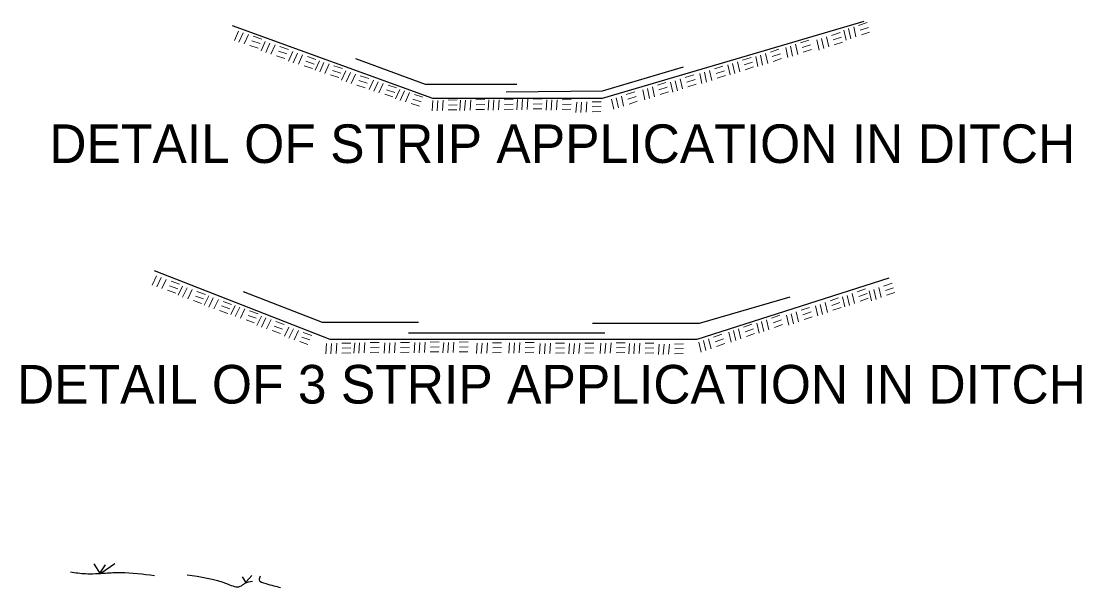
# Model space of a CAD drawing. Extents: x 225 to 596, y -309 to -30.
# Drawn here: x 275.7 to 331.4, y -234.1 to -204.4 of the extents above; entities that cross this region are included whole.
import ezdxf
from ezdxf.enums import TextEntityAlignment as Align

# ---------------------------------------------------------------- set-up
doc = ezdxf.new("R2010")
doc.units = 0
doc.header["$LTSCALE"] = 0.48
doc.layers.add('1', color=7, linetype='Continuous', lineweight=25)

msp = doc.modelspace()

# ---------------------------------------------------------------- linework, layer by layer
at = {"layer": '1', "lineweight": 13}
for p, q in [((319.0532, -205.3997), (318.9399, -204.8721)), ((319.2992, -205.328), (319.1858, -204.7996)), ((319.5667, -205.2355), (319.4533, -204.7071)), ((319.7108, -204.6312), (320.1583, -204.4846)), ((319.7958, -204.8729), (320.2309, -204.7304)), ((286.9407, -205.4288), (287.1624, -204.9354)), ((287.1816, -205.5155), (287.4024, -205.0229)), ((287.4516, -205.5997), (287.6732, -205.1071)), ((287.8516, -205.4438), (288.2858, -205.5872)), ((287.9258, -205.198), (288.3733, -205.3463)), ((316.6572, -205.5463), (317.1065, -205.3997)), ((317.6332, -205.9213), (317.519, -205.393)), ((317.879, -205.8488), (317.7648, -205.3213)), ((318.1457, -205.7563), (318.0323, -205.2272)), ((318.2899, -205.1521), (318.7374, -205.0054)), ((318.3749, -205.393), (318.8099, -205.2513)), ((319.855, -205.1221), (320.2901, -204.9796)), ((287.7516, -205.6797), (288.1858, -205.823)), ((288.3425, -205.968), (288.5642, -205.4747)), ((288.5833, -206.0555), (288.8042, -205.5622)), ((288.8533, -206.1388), (289.0751, -205.6463)), ((289.2534, -205.983), (289.6876, -206.1272)), ((289.3276, -205.738), (289.7751, -205.8863)), ((289.7892, -206.4989), (290.0102, -206.0055)), ((315.0822, -206.0247), (315.5305, -205.8788)), ((316.0013, -206.3156), (315.8872, -205.7872)), ((316.2464, -206.2431), (316.1322, -205.7147)), ((316.5139, -206.1497), (316.3997, -205.6222)), ((316.7431, -205.7872), (317.1782, -205.6455)), ((316.8023, -206.0372), (317.2373, -205.8947)), ((318.4341, -205.643), (318.8691, -205.5005)), ((289.1534, -206.2189), (289.5876, -206.3631)), ((290.0293, -206.5856), (290.251, -206.093)), ((290.2993, -206.6689), (290.521, -206.1763)), ((290.6993, -206.5139), (291.1344, -206.6573)), ((290.7743, -206.2689), (291.2219, -206.4164)), ((291.1819, -206.9748), (291.4036, -206.4822)), ((291.4228, -207.0623), (291.6436, -206.5697)), ((313.4745, -207.0648), (313.3612, -206.5364)), ((313.6187, -206.4606), (314.0671, -206.3148)), ((313.7045, -206.7022), (314.1396, -206.5606)), ((314.4254, -206.7939), (314.3121, -206.2664)), ((314.6704, -206.7214), (314.5571, -206.1938)), ((314.9379, -206.6289), (314.8246, -206.1005)), ((315.1672, -206.2664), (315.603, -206.1238)), ((315.2272, -206.5156), (315.6622, -206.3731)), ((290.5993, -206.7498), (291.0344, -206.8931)), ((291.6927, -207.1456), (291.9144, -206.6531)), ((292.092, -206.9897), (292.527, -207.1331)), ((292.167, -206.7456), (292.6145, -206.8931)), ((292.5662, -207.5057), (292.787, -207.0122)), ((292.8062, -207.5923), (293.0278, -207.0998)), ((311.731, -207.6082), (311.6168, -207.0806)), ((311.9986, -207.5157), (311.8844, -206.9872)), ((312.1419, -206.9114), (312.5902, -206.7647)), ((312.2278, -207.1531), (312.6628, -207.0106)), ((312.962, -207.2297), (312.8486, -206.7022)), ((313.2078, -207.1581), (313.0937, -206.6298)), ((313.7637, -206.9522), (314.1996, -206.8097)), ((291.9928, -207.2256), (292.427, -207.369)), ((293.0762, -207.6765), (293.2979, -207.1839)), ((293.4762, -207.5207), (293.9104, -207.664)), ((293.5512, -207.2748), (293.9979, -207.4232)), ((294.0213, -207.9907), (294.243, -207.4982)), ((294.2613, -208.0782), (294.4838, -207.5857)), ((294.5313, -208.1615), (294.7538, -207.669)), ((309.1458, -207.7698), (309.5933, -207.624)), ((309.9518, -208.1315), (309.8384, -207.6032)), ((310.1976, -208.059), (310.0834, -207.5307)), ((310.4642, -207.9657), (310.3509, -207.4382)), ((310.6084, -207.3615), (311.0568, -207.2156)), ((310.6943, -207.6032), (311.1293, -207.4615)), ((311.4852, -207.6807), (311.3718, -207.1522)), ((312.2869, -207.4023), (312.7219, -207.2598)), ((293.3762, -207.7565), (293.8112, -207.8998)), ((294.8322, -208.2423), (295.2664, -208.3858)), ((294.9313, -208.0065), (295.3664, -208.1498)), ((295.0063, -207.7607), (295.4539, -207.909)), ((295.4056, -208.4766), (295.6264, -207.984)), ((295.6456, -208.5632), (295.8673, -208.0707)), ((295.9156, -208.6474), (296.1372, -208.1548)), ((307.514, -208.2623), (307.9616, -208.1165)), ((308.4891, -208.5391), (308.3757, -208.0107)), ((308.7341, -208.4674), (308.6207, -207.939)), ((309.0017, -208.3741), (308.8875, -207.8457)), ((309.2308, -208.0115), (309.6658, -207.869)), ((309.2908, -208.2607), (309.7258, -208.119)), ((310.7534, -207.8523), (311.1885, -207.7107)), ((296.2156, -208.7274), (296.6507, -208.8716)), ((296.3157, -208.4916), (296.7498, -208.6349)), ((296.3898, -208.2465), (296.8373, -208.3949)), ((297.3207, -209.1066), (297.3616, -208.5683)), ((297.5774, -209.1066), (297.6174, -208.5683)), ((297.8599, -209.0932), (297.8999, -208.5549)), ((298.1691, -208.5549), (298.64, -208.5416)), ((298.1824, -208.8107), (298.64, -208.7974)), ((298.7742, -209.0882), (298.8142, -208.5499)), ((299.0292, -209.0882), (299.07, -208.5499)), ((299.3125, -209.0749), (299.3525, -208.5366)), ((299.6217, -208.5366), (300.0926, -208.5232)), ((299.6351, -208.7924), (300.0926, -208.7782)), ((300.2634, -209.0791), (300.3034, -208.5408)), ((300.5185, -209.0791), (300.5593, -208.5408)), ((300.8018, -209.0657), (300.8418, -208.5274)), ((301.111, -208.5274), (301.5819, -208.5132)), ((301.1243, -208.7824), (301.5819, -208.7691)), ((301.7711, -209.0516), (301.8111, -208.5124)), ((302.0261, -209.0516), (302.0669, -208.5124)), ((302.3094, -209.0383), (302.3494, -208.4999)), ((302.6187, -208.4999), (303.0895, -208.4857)), ((302.632, -208.7558), (303.0895, -208.7416)), ((303.3062, -209.0791), (303.3462, -208.5408)), ((303.5621, -209.0791), (303.6021, -208.5408)), ((303.8446, -209.0657), (303.8846, -208.5274)), ((304.1538, -208.5274), (304.6255, -208.5132)), ((304.1679, -208.7824), (304.6255, -208.7691)), ((304.8697, -209.1991), (304.9097, -208.6599)), ((305.1247, -209.1991), (305.1655, -208.6599)), ((305.408, -209.1849), (305.448, -208.6466)), ((305.7164, -208.6466), (306.1881, -208.6333)), ((306.8573, -209.0324), (306.7432, -208.5041)), ((307.1023, -208.9599), (306.9882, -208.4316)), ((307.3698, -208.8674), (307.2557, -208.3391)), ((307.599, -208.5049), (308.0341, -208.3624)), ((307.659, -208.7532), (308.0933, -208.6116)), ((298.1691, -209.0666), (298.6267, -209.0524)), ((299.6217, -209.0482), (300.0793, -209.0341)), ((301.111, -209.0383), (301.5686, -209.0257)), ((302.6187, -209.0116), (303.0762, -208.9982)), ((304.1538, -209.0383), (304.6113, -209.0257)), ((305.7164, -209.1582), (306.1748, -209.1449)), ((305.7306, -208.9024), (306.1881, -208.8891)), ((282.6228, -218.259), (282.8571, -217.7723)), ((282.8612, -218.3523), (283.0954, -217.8648)), ((283.1296, -218.4423), (283.3629, -217.9557)), ((283.6137, -218.0532), (284.058, -218.2115)), ((321.0242, -218.3032), (321.4693, -218.1473)), ((283.4279, -218.5298), (283.8588, -218.6832)), ((283.5337, -218.2965), (283.9647, -218.4507)), ((283.9847, -218.7916), (284.2188, -218.3048)), ((284.2238, -218.8849), (284.4572, -218.3973)), ((284.4913, -218.9749), (284.7247, -218.4882)), ((284.9756, -218.5857), (285.4197, -218.7441)), ((319.2383, -219.3199), (319.1124, -218.7949)), ((319.5033, -219.2207), (319.3775, -218.6957)), ((319.6342, -218.614), (320.0783, -218.4582)), ((319.7242, -218.8541), (320.1567, -218.7015)), ((320.3851, -219.0866), (320.2593, -218.5615)), ((320.6284, -219.0091), (320.5026, -218.4832)), ((320.8934, -218.9099), (320.7676, -218.3848)), ((321.1151, -218.5432), (321.5468, -218.3907)), ((321.1801, -218.7908), (321.6118, -218.6382)), ((284.7897, -219.0624), (285.2206, -219.2157)), ((284.8947, -218.8291), (285.3264, -218.9832)), ((285.3572, -219.3141), (285.5906, -218.8266)), ((285.5956, -219.4074), (285.829, -218.9199)), ((285.8632, -219.4974), (286.0973, -219.0108)), ((286.2673, -219.3516), (286.6982, -219.5058)), ((286.3473, -219.1082), (286.7915, -219.2674)), ((286.7498, -219.8058), (286.9841, -219.3191)), ((317.5715, -219.8725), (317.4457, -219.3474)), ((317.8148, -219.7942), (317.689, -219.2691)), ((318.0798, -219.6958), (317.954, -219.1707)), ((318.2107, -219.0882), (318.6549, -218.9324)), ((318.3016, -219.3282), (318.7332, -219.1766)), ((318.9941, -219.3974), (318.8691, -218.8724)), ((319.79, -219.1016), (320.2217, -218.9491)), ((286.1623, -219.5849), (286.5923, -219.7382)), ((286.9882, -219.8983), (287.2216, -219.4116)), ((287.2566, -219.9883), (287.4899, -219.5024)), ((287.6599, -219.8433), (288.0908, -219.9975)), ((287.7407, -219.5999), (288.1842, -219.7591)), ((288.1225, -220.37), (288.3558, -219.8825)), ((315.1355, -219.9883), (315.5797, -219.8325)), ((316.0498, -220.3633), (315.9247, -219.8383)), ((316.2939, -220.285), (316.1681, -219.7599)), ((316.5589, -220.1867), (316.4331, -219.6616)), ((316.6898, -219.5799), (317.134, -219.4232)), ((316.7797, -219.82), (317.2123, -219.6674)), ((316.8456, -220.0675), (317.2773, -219.9158)), ((318.3666, -219.5757), (318.7982, -219.4241)), ((287.5541, -220.0767), (287.985, -220.2308)), ((288.36, -220.4625), (288.5942, -219.975)), ((288.6283, -220.5525), (288.8625, -220.0658)), ((289.0317, -220.4067), (289.4634, -220.5608)), ((289.1126, -220.1633), (289.5559, -220.3225)), ((289.5659, -220.9434), (289.7992, -220.4558)), ((313.6637, -220.4633), (314.1079, -220.3075)), ((314.4962, -220.7725), (314.3704, -220.2475)), ((314.7396, -220.695), (314.6137, -220.1692)), ((315.0047, -220.5958), (314.8787, -220.0708)), ((315.2263, -220.2283), (315.658, -220.0767)), ((315.2913, -220.4758), (315.723, -220.325)), ((288.9267, -220.6408), (289.3576, -220.7942)), ((289.8042, -221.0367), (290.0377, -220.5492)), ((290.0727, -221.1267), (290.306, -220.64)), ((290.476, -220.9809), (290.9068, -221.1351)), ((290.5568, -220.7375), (291.0002, -220.8959)), ((312.0927, -220.9876), (312.5378, -220.8317)), ((313.0237, -221.2476), (312.8986, -220.7217)), ((313.267, -221.1693), (313.142, -220.6442)), ((313.532, -221.0709), (313.407, -220.5458)), ((313.7537, -220.7033), (314.1854, -220.5508)), ((313.8187, -220.9509), (314.2504, -220.7992)), ((290.3702, -221.2142), (290.8018, -221.3684)), ((291.7419, -221.8627), (291.7827, -221.3234)), ((291.9977, -221.8627), (292.0378, -221.3234)), ((292.2803, -221.8485), (292.3203, -221.3101)), ((292.5895, -221.3101), (293.0612, -221.2968)), ((292.6028, -221.5659), (293.0612, -221.5526)), ((293.2171, -221.8243), (293.2579, -221.2859)), ((293.4729, -221.8243), (293.5138, -221.2859)), ((293.7562, -221.8109), (293.7962, -221.2726)), ((294.0654, -221.2726), (294.5363, -221.2592)), ((294.0788, -221.5284), (294.5363, -221.5151)), ((294.8063, -221.8243), (294.8463, -221.2859)), ((295.0622, -221.8243), (295.1022, -221.2859)), ((295.3447, -221.8109), (295.3847, -221.2726)), ((295.6539, -221.2726), (296.1256, -221.2592)), ((295.6672, -221.5284), (296.1256, -221.5151)), ((296.3765, -221.8051), (296.4165, -221.2668)), ((296.6323, -221.8051), (296.6723, -221.2668)), ((296.9148, -221.7926), (296.9548, -221.2534)), ((297.224, -221.2534), (297.6949, -221.2401)), ((297.2373, -221.5092), (297.6949, -221.4959)), ((297.8899, -221.8051), (297.9299, -221.2668)), ((298.1449, -221.8051), (298.1857, -221.2668)), ((298.4275, -221.7926), (298.4683, -221.2534)), ((298.7375, -221.2534), (299.2083, -221.2401)), ((298.7508, -221.5092), (299.2083, -221.4959)), ((299.6484, -221.8434), (299.6893, -221.3051)), ((299.9042, -221.8434), (299.9451, -221.3051)), ((300.1868, -221.8301), (300.2276, -221.2909)), ((300.496, -221.2909), (300.9668, -221.2776)), ((300.5102, -221.5476), (300.9668, -221.5334)), ((301.351, -221.8243), (301.3918, -221.2859)), ((301.6069, -221.8243), (301.6477, -221.2859)), ((301.8894, -221.8109), (301.9294, -221.2726)), ((302.1986, -221.2726), (302.6695, -221.2592)), ((302.2127, -221.5284), (302.6695, -221.5151)), ((302.9595, -221.8627), (302.9987, -221.3234)), ((303.2145, -221.8627), (303.2553, -221.3234)), ((303.497, -221.8485), (303.5379, -221.3101)), ((303.8062, -221.3101), (304.2779, -221.2968)), ((303.8204, -221.5659), (304.2779, -221.5526)), ((304.4904, -221.8627), (304.5312, -221.3234)), ((304.7463, -221.8627), (304.7872, -221.3234)), ((305.0297, -221.8485), (305.0697, -221.3101)), ((305.3388, -221.3101), (305.8106, -221.2968)), ((305.3522, -221.5659), (305.8106, -221.5526)), ((306.1364, -221.8434), (306.1773, -221.3051)), ((306.3922, -221.8434), (306.4323, -221.3051)), ((306.6748, -221.8301), (306.7157, -221.2909)), ((306.984, -221.2909), (307.4557, -221.2776)), ((306.9982, -221.5476), (307.4557, -221.5334)), ((307.6498, -221.8627), (307.6898, -221.3234)), ((307.9058, -221.8627), (307.9457, -221.3234)), ((308.1882, -221.8485), (308.2283, -221.3101)), ((308.4974, -221.3101), (308.9683, -221.2968)), ((308.5107, -221.5659), (308.9683, -221.5526)), ((309.2008, -221.9002), (309.2408, -221.3609)), ((309.4567, -221.9002), (309.4967, -221.3609)), ((309.7392, -221.8868), (309.78, -221.3484)), ((310.0484, -221.3484), (310.5201, -221.3342)), ((310.0626, -221.6042), (310.5201, -221.5901)), ((311.4535, -221.7709), (311.3277, -221.2459)), ((311.6968, -221.6934), (311.571, -221.1676)), ((311.9619, -221.5942), (311.8368, -221.0692)), ((312.1836, -221.2276), (312.6153, -221.0751)), ((312.2486, -221.4751), (312.6803, -221.3226)), ((292.5895, -221.8217), (293.0478, -221.8084)), ((294.0654, -221.7842), (294.523, -221.7701)), ((295.6539, -221.7842), (296.1123, -221.7701)), ((297.224, -221.7651), (297.6816, -221.7517)), ((298.7375, -221.7651), (299.195, -221.7517)), ((300.496, -221.8034), (300.9543, -221.7892)), ((302.1986, -221.7842), (302.6562, -221.7701)), ((303.8062, -221.8217), (304.2646, -221.8084)), ((305.3388, -221.8217), (305.7964, -221.8084)), ((306.984, -221.8034), (307.4415, -221.7892)), ((308.4974, -221.8217), (308.955, -221.8084)), ((310.0484, -221.8602), (310.5059, -221.8468))]:
    msp.add_line(p, q, dxfattribs=at)
at = {"layer": '1'}
for p, q in [((296.0847, -220.7617), (306.3814, -220.7617)), ((279.9127, -233.4127), (279.5802, -232.8743)), ((279.8643, -233.4127), (280.1652, -232.9377)), ((279.9285, -233.3653), (280.6561, -232.8585)), ((287.5574, -233.8561), (287.3674, -233.5553)), ((287.5574, -233.8244), (287.8582, -233.4919))]:
    msp.add_line(p, q, dxfattribs=at)
for points in [[(286.8232, -204.6279), (297.3374, -208.4441), (306.2722, -208.4441), (320.0017, -204.4096)], [(293.3062, -206.3572), (296.9565, -207.7198), (301.7761, -207.7198)], [(301.2052, -208.1165), (306.2722, -208.0623), (310.5217, -206.8081)], [(282.7371, -217.4914), (291.9436, -221.0892), (311.2302, -221.0892), (321.3085, -217.8732)], [(287.3999, -218.5957), (291.5519, -220.2017), (296.604, -220.2017)], [(305.7456, -220.2567), (311.3627, -220.2567), (316.1231, -218.8649)]]:
    msp.add_lwpolyline(points, dxfattribs=at)
for points in [[(278.3292, -233.3018), (279.1209, -233.3969), (280.1652, -233.3653), (280.9569, -233.3336), (282.7462, -233.4919)], [(284.4547, -233.4603), (286.6082, -233.9511), (287.2416, -234.0619), (287.4941, -233.9036), (287.8899, -233.7927)], [(288.3017, -233.5236), (288.2383, -233.7294), (288.5867, -233.9194), (289.3617, -234.1252)]]:
    msp.add_spline(points, degree=3, dxfattribs=at)

# ---------------------------------------------------------------- texts
for s, p in [('DETAIL OF STRIP APPLICATION IN DITCH', (304.1542, -211.8485)), ('DETAIL OF 3 STRIP APPLICATION IN DITCH', (303.5875, -224.4703))]:
    msp.add_text(s, height=2.025, dxfattribs=at).set_placement(p, align=Align.CENTER)

doc.saveas('drawing.dxf')
